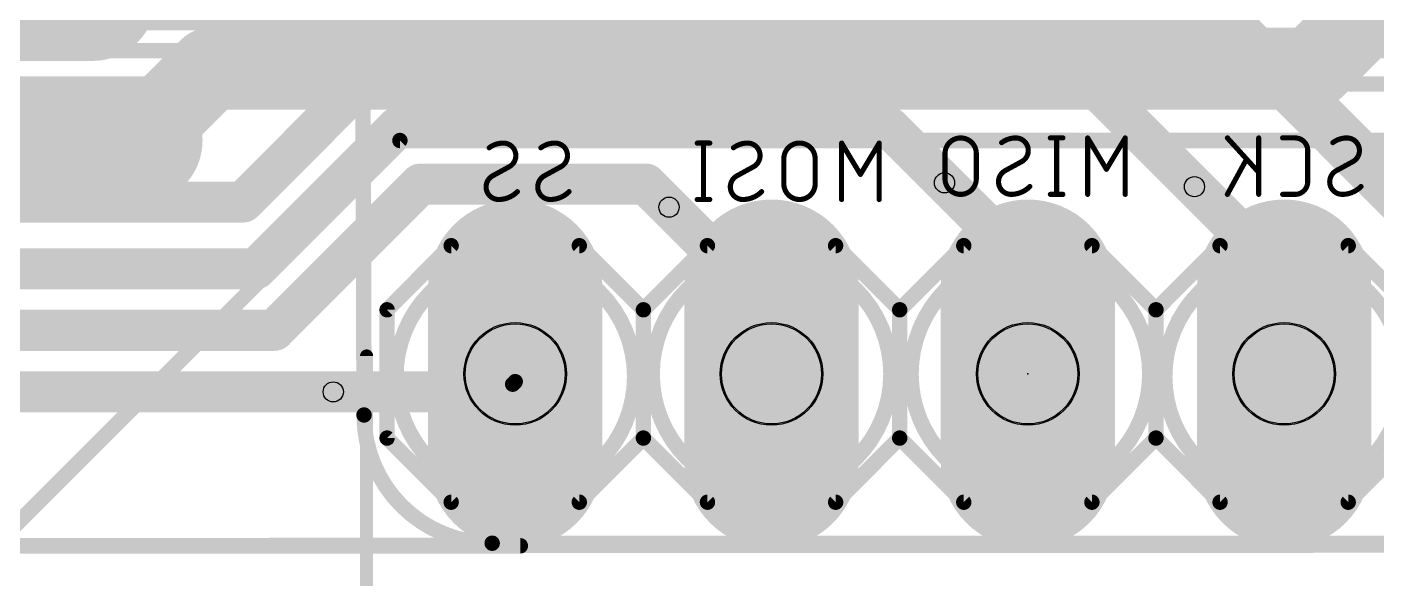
# Model space of a CAD drawing. Extents: x 6 to 264, y 30 to 75.
# Drawn here: x 183.83 to 197.21, y 54.28 to 59.75 of the extents above; entities that cross this region are included whole.
import ezdxf

# ---------------------------------------------------------------- set-up
doc = ezdxf.new("R2010")
doc.units = 0
for name, color, linetype in [('1', 12, 'CONTINUOUS'), ('100', 3, 'CONTINUOUS'), ('101', 190, 'CONTINUOUS'), ('16', 132, 'CONTINUOUS'), ('17', 110, 'CONTINUOUS'), ('18', 110, 'CONTINUOUS'), ('20', 31, 'CONTINUOUS'), ('21', 253, 'CONTINUOUS'), ('23', 53, 'CONTINUOUS'), ('26', 253, 'CONTINUOUS'), ('29', 253, 'CONTINUOUS'), ('30', 253, 'CONTINUOUS'), ('44', 253, 'CONTINUOUS'), ('47', 253, 'CONTINUOUS'), ('51', 253, 'CONTINUOUS')]:
    doc.layers.add(name, color=color, linetype=linetype)

# ---------------------------------------------------------------- blocks, each defined once
blk = doc.blocks.new('RECT')
blk.add_solid([(-0.5, -0.5), (0.5, -0.5), (-0.5, 0.5), (0.5, 0.5)])
blk = doc.blocks.new('LONGP100')
at = {"const_width": 1}
blk.add_lwpolyline([(-0.5, 0), (0.5, 0)], dxfattribs=at)
at = {"const_width": 0.5}
for points in [[(-0.5, 0.25, 1), (-0.5, -0.25)], [(0.5, -0.25, 1), (0.5, 0.25)]]:
    blk.add_lwpolyline(points, format="xyb", dxfattribs=at)
blk = doc.blocks.new('ROUNDV')
at = {"const_width": 0.5}
blk.add_lwpolyline([(0, -0.25, 1), (0, 0.25, 1), (0, -0.25)], format="xyb", dxfattribs=at)

msp = doc.modelspace()

# ---------------------------------------------------------------- linework, layer by layer
at = {"layer": '1'}
for points, const_width in [([(196.5452, 60.5282), (198.1962, 58.8772)], 0.3048), ([(195.5292, 59.9694), (66.8274, 59.9694)], 0.508), ([(197.4342, 58.0644), (195.5292, 59.9694)], 0.508), ([(187.2685, 59.309), (185.9731, 58.0136)], 0.4064), ([(187.2685, 59.309), (194.2592, 59.309)], 0.4064), ([(194.2592, 59.309), (195.4022, 58.166)], 0.4064), ([(187.4999, 58.7502), (186.1029, 57.3532)], 0.4064), ([(192.3796, 58.7502), (187.4999, 58.7502)], 0.4064), ([(192.9257, 58.2041), (192.3796, 58.7502)], 0.4064), ([(187.7314, 58.1914), (186.2836, 56.7436)], 0.4064), ([(189.9666, 58.1914), (187.7314, 58.1914)], 0.4064), ([(190.1952, 57.9628), (189.9666, 58.1914)], 0.4064), ([(193.7512, 57.3786), (192.9257, 58.2041)], 0.4064), ([(196.2912, 57.277), (195.4022, 58.166)], 0.4064), ([(185.9731, 58.0136), (62.484, 58.0136)], 0.4064), ([(198.8312, 56.6674), (197.4342, 58.0644)], 0.508), ([(191.2112, 56.9468), (190.1952, 57.9628)], 0.4064), ([(186.1029, 57.3532), (42.4688, 57.3532)], 0.4064), ([(193.7512, 56.3118), (193.7512, 57.3786)], 0.4064), ([(196.2912, 56.3118), (196.2912, 57.277)], 0.4064), ([(191.2112, 56.3118), (191.2112, 56.9468)], 0.4064), ([(186.2836, 56.7436), (40.0304, 56.7436)], 0.4064), ([(188.6712, 56.3118), (188.4934, 56.134)], 0.4064), ([(186.8678, 56.134), (35.306, 56.134)], 0.4064), ([(188.4934, 56.134), (186.8678, 56.134)], 0.4064)]:
    msp.add_lwpolyline(points, dxfattribs=dict(at, const_width=const_width))
for points, const_width in [([(195.5292, 59.8424, 1), (195.5292, 60.0964)], 0.254), ([(187.2685, 59.4106, 1), (187.2685, 59.2074)], 0.2032), ([(187.3403, 59.2372, 1), (187.1966, 59.3808)], 0.2032), ([(194.331, 59.3808, 1), (194.1874, 59.2372)], 0.2032), ([(194.2592, 59.2074, 1), (194.2592, 59.4106)], 0.2032), ([(187.4999, 58.8518, 1), (187.4999, 58.6486)], 0.2032), ([(187.5718, 58.6784, 1), (187.4281, 58.822)], 0.2032), ([(192.4514, 58.822, 1), (192.3078, 58.6784)], 0.2032), ([(192.3796, 58.6486, 1), (192.3796, 58.8518)], 0.2032), ([(187.7314, 58.293, 1), (187.7314, 58.0898)], 0.2032), ([(187.8032, 58.1196, 1), (187.6596, 58.2632)], 0.2032), ([(190.0384, 58.2632, 1), (189.8948, 58.1196)], 0.2032), ([(189.9666, 58.0898, 1), (189.9666, 58.293)], 0.2032), ([(192.9975, 58.2759, 1), (192.8539, 58.1323)], 0.2032), ([(192.8539, 58.1323, 1), (192.9975, 58.2759)], 0.2032), ([(195.474, 58.2378, 1), (195.3304, 58.0942)], 0.2032), ([(195.3304, 58.0942, 1), (195.474, 58.2378)], 0.2032), ([(185.9731, 57.912, 1), (185.9731, 58.1152)], 0.2032), ([(197.524, 58.1542, 1), (197.3444, 57.9746)], 0.254), ([(185.9012, 58.0854, 1), (186.0449, 57.9418)], 0.2032), ([(190.267, 58.0346, 1), (190.1234, 57.891)], 0.2032), ([(190.1234, 57.891, 1), (190.267, 58.0346)], 0.2032), ([(186.1029, 57.2516, 1), (186.1029, 57.4548)], 0.2032), ([(193.8528, 57.3786, 1), (193.6496, 57.3786)], 0.2032), ([(193.6794, 57.3068, 1), (193.823, 57.4504)], 0.2032), ([(186.0311, 57.425, 1), (186.1748, 57.2814)], 0.2032), ([(196.3928, 57.277, 1), (196.1896, 57.277)], 0.2032), ([(196.2194, 57.2052, 1), (196.363, 57.3488)], 0.2032), ([(191.3128, 56.9468, 1), (191.1096, 56.9468)], 0.2032), ([(191.1394, 56.875, 1), (191.283, 57.0186)], 0.2032), ([(186.2118, 56.8154, 1), (186.3554, 56.6718)], 0.2032), ([(186.2836, 56.642, 1), (186.2836, 56.8452)], 0.2032), ([(188.743, 56.24, 1), (188.5994, 56.3836)], 0.2032), ([(186.8678, 56.2356, 1), (186.8678, 56.0324)], 0.2032), ([(186.8678, 56.0324, 1), (186.8678, 56.2356)], 0.2032), ([(188.4934, 56.0324, 1), (188.4934, 56.2356)], 0.2032), ([(191.1096, 56.3118, 1), (191.3128, 56.3118)], 0.2032), ([(193.6496, 56.3118, 1), (193.8528, 56.3118)], 0.2032), ([(196.1896, 56.3118, 1), (196.3928, 56.3118)], 0.2032), ([(188.4216, 56.2058, 1), (188.5652, 56.0622)], 0.2032)]:
    msp.add_lwpolyline(points, format="xyb", dxfattribs=dict(at, const_width=const_width))
at = {"layer": '100', "const_width": 0.1524}
for points in [[(187.1726, 55.9054), (187.1472, 63.881)], [(199.1106, 54.6354), (188.4426, 54.6354)]]:
    msp.add_lwpolyline(points, dxfattribs=at)
at = {"layer": '100'}
for points, const_width in [([(187.1726, 55.9054, 0.4142), (188.4426, 54.6354)], 0.1524), ([(187.2107, 55.9054, 1), (187.1345, 55.9054)], 0.0762), ([(187.1345, 55.9053, 1), (187.2107, 55.9055)], 0.0762), ([(188.4426, 54.6735, 1), (188.4426, 54.5973)], 0.0762), ([(188.4426, 54.5973, 1), (188.4426, 54.6735)], 0.0762)]:
    msp.add_lwpolyline(points, format="xyb", dxfattribs=dict(at, const_width=const_width))
at = {"layer": '101', "const_width": 0.1524}
for points in [[(187.1726, 55.9054), (187.1472, 63.881)], [(199.1106, 54.6354), (188.4426, 54.6354)]]:
    msp.add_lwpolyline(points, dxfattribs=at)
at = {"layer": '101'}
for points, const_width in [([(188.6712, 55.1035, 1), (188.6712, 57.4693, 1), (188.6712, 55.1035)], 0.1524), ([(191.2112, 55.1289, 1), (191.2112, 57.4947, 1), (191.2112, 55.1289)], 0.1524), ([(193.7766, 55.1289, 1), (193.7766, 57.4947, 1), (193.7766, 55.1289)], 0.1524), ([(196.2912, 55.1035, 1), (196.2912, 57.4693, 1), (196.2912, 55.1035)], 0.1524), ([(187.1726, 55.9054, 0.4142), (188.4426, 54.6354)], 0.1524), ([(187.2107, 55.9054, 1), (187.1345, 55.9054)], 0.0762), ([(187.1345, 55.9053, 1), (187.2107, 55.9055)], 0.0762), ([(188.4426, 54.6735, 1), (188.4426, 54.5973)], 0.0762), ([(188.4426, 54.5973, 1), (188.4426, 54.6735)], 0.0762)]:
    msp.add_lwpolyline(points, format="xyb", dxfattribs=dict(at, const_width=const_width))
at = {"layer": '16'}
for points, const_width in [([(198.8312, 61.595), (196.5706, 59.3344)], 0.8128), ([(184.8866, 60.452), (184.4802, 60.0456)], 0.8128), ([(184.4802, 60.0456), (73.0758, 60.0456)], 1.27), ([(185.6486, 59.3344), (184.9374, 58.6232)], 0.8128), ([(196.5706, 59.3344), (185.6486, 59.3344)], 0.8128), ([(197.4596, 59.5122), (67.5132, 59.5122)], 0.1524), ([(197.8914, 59.182), (67.1576, 59.182)], 0.1524), ([(184.9374, 58.6232), (68.2244, 58.6232)], 1.27), ([(183.515, 54.61), (187.5282, 58.6232)], 0.1524), ([(187.5282, 58.6232), (199.7964, 58.6232)], 0.1524), ([(192.9257, 58.2041), (193.7004, 57.4294)], 0.4064), ([(195.4022, 58.166), (196.2912, 57.277)], 0.4064), ([(190.1952, 57.9628), (191.0588, 57.0992)], 0.4064), ([(193.7004, 57.4294), (193.7004, 57.1246)], 0.4064), ([(196.2912, 57.277), (196.2912, 57.0992)], 0.4064), ([(187.9346, 56.134), (188.087, 56.2864)], 0.4064), ([(186.8678, 56.134), (187.9346, 56.134)], 0.4064)]:
    msp.add_lwpolyline(points, dxfattribs=dict(at, const_width=const_width))
for points, const_width in [([(184.4802, 59.7281, 1), (184.4802, 60.3631)], 0.635), ([(184.3365, 60.1893, 1), (184.6239, 59.9019)], 0.4064), ([(185.6486, 59.5376, 1), (185.6486, 59.1312)], 0.4064), ([(185.7923, 59.1907, 1), (185.5049, 59.4781)], 0.4064), ([(196.4269, 59.4781, 1), (196.7143, 59.1907)], 0.4064), ([(196.5706, 59.1312, 1), (196.5706, 59.5376)], 0.4064), ([(184.9374, 58.3057, 1), (184.9374, 58.9407)], 0.635), ([(184.7937, 58.7669, 1), (185.0811, 58.4795)], 0.4064), ([(187.5282, 58.6613, 1), (187.5282, 58.5851)], 0.0762), ([(187.5551, 58.5963, 1), (187.5013, 58.6501)], 0.0762), ([(192.9975, 58.2759, 1), (192.8539, 58.1323)], 0.2032), ([(195.474, 58.2378, 1), (195.3304, 58.0942)], 0.2032), ([(190.267, 58.0346, 1), (190.1234, 57.891)], 0.2032), ([(193.802, 57.4294, 1), (193.5988, 57.4294)], 0.2032), ([(193.6286, 57.3576, 1), (193.7722, 57.5012)], 0.2032), ([(196.3928, 57.277, 1), (196.1896, 57.277)], 0.2032), ([(196.2194, 57.2052, 1), (196.363, 57.3488)], 0.2032), ([(190.987, 57.0274, 1), (191.1306, 57.171)], 0.2032), ([(193.5988, 57.1246, 1), (193.802, 57.1246)], 0.2032), ([(196.1896, 57.0992, 1), (196.3928, 57.0992)], 0.2032), ([(188.1588, 56.2146, 1), (188.0152, 56.3582)], 0.2032), ([(186.8678, 56.2356, 1), (186.8678, 56.0324)], 0.2032), ([(187.9346, 56.0324, 1), (187.9346, 56.2356)], 0.2032), ([(187.8628, 56.2058, 1), (188.0064, 56.0622)], 0.2032)]:
    msp.add_lwpolyline(points, format="xyb", dxfattribs=dict(at, const_width=const_width))
at = {"layer": '20', "const_width": 0.1524}
for points in [[(188.722, 54.61), (70.358, 54.61)], [(246.38, 54.6354), (178.6382, 54.61)]]:
    msp.add_lwpolyline(points, dxfattribs=at)
at = {"layer": '20', "const_width": 0.0762}
msp.add_lwpolyline([(188.722, 54.5719, 1), (188.722, 54.6481)], format="xyb", dxfattribs=at)
at = {"layer": '20'}
for centre in [(188.6712, 56.3118), (191.2112, 56.3118), (193.7512, 56.3118), (196.2912, 56.3118)]:
    msp.add_circle(centre, 0.4953, dxfattribs=at)
at = {"layer": '21', "const_width": 0.1524}
for points in [[(188.0362, 57.5818), (187.4012, 56.9468)], [(188.0362, 57.5818), (189.3062, 57.5818)], [(189.3062, 57.5818), (189.9412, 56.9468)], [(189.9412, 56.9468), (190.5762, 57.5818)], [(190.5762, 57.5818), (191.8462, 57.5818)], [(191.8462, 57.5818), (192.4812, 56.9468)], [(192.4812, 56.9468), (193.1162, 57.5818)], [(193.1162, 57.5818), (194.3862, 57.5818)], [(194.3862, 57.5818), (195.0212, 56.9468)], [(195.6562, 57.5818), (195.0212, 56.9468)], [(195.6562, 57.5818), (196.9262, 57.5818)], [(196.9262, 57.5818), (197.5612, 56.9468)], [(187.4012, 56.9468), (187.4012, 55.6768)], [(189.9412, 56.9468), (189.9412, 55.6768)], [(192.4812, 56.9468), (192.4812, 55.6768)], [(195.0212, 56.9468), (195.0212, 55.6768)], [(187.4012, 55.6768), (188.0362, 55.0418)], [(189.9412, 55.6768), (189.3062, 55.0418)], [(190.5762, 55.0418), (189.9412, 55.6768)], [(192.4812, 55.6768), (191.8462, 55.0418)], [(193.1162, 55.0418), (192.4812, 55.6768)], [(195.0212, 55.6768), (194.3862, 55.0418)], [(195.0212, 55.6768), (195.6562, 55.0418)], [(197.5612, 55.6768), (196.9262, 55.0418)], [(189.3062, 55.0418), (188.0362, 55.0418)], [(191.8462, 55.0418), (190.5762, 55.0418)], [(194.3862, 55.0418), (193.1162, 55.0418)], [(196.9262, 55.0418), (195.6562, 55.0418)]]:
    msp.add_lwpolyline(points, dxfattribs=at)
at = {"layer": '21', "const_width": 0.0762}
for points in [[(188.0362, 57.6199, 1), (188.0362, 57.5437)], [(188.0631, 57.5549, 1), (188.0093, 57.6087)], [(189.3331, 57.6087, 1), (189.2793, 57.5549)], [(189.3062, 57.5437, 1), (189.3062, 57.6199)], [(190.5762, 57.6199, 1), (190.5762, 57.5437)], [(190.6031, 57.5549, 1), (190.5493, 57.6087)], [(191.8731, 57.6087, 1), (191.8193, 57.5549)], [(191.8462, 57.5437, 1), (191.8462, 57.6199)], [(193.1162, 57.6199, 1), (193.1162, 57.5437)], [(193.1431, 57.5549, 1), (193.0893, 57.6087)], [(194.4131, 57.6087, 1), (194.3593, 57.5549)], [(194.3862, 57.5437, 1), (194.3862, 57.6199)], [(195.6562, 57.6199, 1), (195.6562, 57.5437)], [(195.6831, 57.5549, 1), (195.6293, 57.6087)], [(196.9531, 57.6087, 1), (196.8993, 57.5549)], [(196.9262, 57.5437, 1), (196.9262, 57.6199)], [(187.4393, 56.9468, 1), (187.3631, 56.9468)], [(187.3743, 56.9737, 1), (187.4281, 56.9199)], [(189.9793, 56.9468, 1), (189.9031, 56.9468)], [(189.9143, 56.9737, 1), (189.9681, 56.9199)], [(189.9143, 56.9199, 1), (189.9681, 56.9737)], [(192.5193, 56.9468, 1), (192.4431, 56.9468)], [(192.4543, 56.9737, 1), (192.5081, 56.9199)], [(192.4543, 56.9199, 1), (192.5081, 56.9737)], [(195.0593, 56.9468, 1), (194.9831, 56.9468)], [(194.9943, 56.9737, 1), (195.0481, 56.9199)], [(194.9943, 56.9199, 1), (195.0481, 56.9737)], [(187.3631, 55.6768, 1), (187.4393, 55.6768)], [(187.4281, 55.7037, 1), (187.3743, 55.6499)], [(189.9031, 55.6768, 1), (189.9793, 55.6768)], [(189.9681, 55.7037, 1), (189.9143, 55.6499)], [(189.9681, 55.6499, 1), (189.9143, 55.7037)], [(192.4431, 55.6768, 1), (192.5193, 55.6768)], [(192.5081, 55.7037, 1), (192.4543, 55.6499)], [(192.5081, 55.6499, 1), (192.4543, 55.7037)], [(194.9831, 55.6768, 1), (195.0593, 55.6768)], [(195.0481, 55.7037, 1), (194.9943, 55.6499)], [(195.0481, 55.6499, 1), (194.9943, 55.7037)], [(188.0362, 55.0799, 1), (188.0362, 55.0037)], [(188.0093, 55.0149, 1), (188.0631, 55.0687)], [(189.2793, 55.0687, 1), (189.3331, 55.0149)], [(189.3062, 55.0037, 1), (189.3062, 55.0799)], [(190.5762, 55.0799, 1), (190.5762, 55.0037)], [(190.5493, 55.0149, 1), (190.6031, 55.0687)], [(191.8193, 55.0687, 1), (191.8731, 55.0149)], [(191.8462, 55.0037, 1), (191.8462, 55.0799)], [(193.1162, 55.0799, 1), (193.1162, 55.0037)], [(193.0893, 55.0149, 1), (193.1431, 55.0687)], [(194.3593, 55.0687, 1), (194.4131, 55.0149)], [(194.3862, 55.0037, 1), (194.3862, 55.0799)], [(195.6562, 55.0799, 1), (195.6562, 55.0037)], [(195.6293, 55.0149, 1), (195.6831, 55.0687)], [(196.8993, 55.0687, 1), (196.9531, 55.0149)], [(196.9262, 55.0037, 1), (196.9262, 55.0799)]]:
    msp.add_lwpolyline(points, format="xyb", dxfattribs=at)
at = {"layer": '23'}
msp.add_point((193.7512, 56.3118), dxfattribs=at)
at = {"layer": '26'}
for points, const_width in [([(188.5528, 58.5978, 0.1623), (188.4131, 58.5512)], 0.0508), ([(188.677, 58.4736, 0.4142), (188.5528, 58.5978)], 0.0508), ([(188.5528, 58.6105, 1), (188.5528, 58.5851)], 0.0254), ([(188.5528, 58.5851, 1), (188.5528, 58.6105)], 0.0254), ([(189.0649, 58.5978, 0.1623), (188.9252, 58.5512)], 0.0508), ([(189.1891, 58.4736, 0.4142), (189.0649, 58.5978)], 0.0508), ([(189.0649, 58.6105, 1), (189.0649, 58.5851)], 0.0254), ([(189.0649, 58.5851, 1), (189.0649, 58.6105)], 0.0254), ([(190.4752, 58.6105, 1), (190.4752, 58.5851)], 0.0254), ([(190.55, 58.5978, 1), (190.5246, 58.5978)], 0.0254), ([(190.5993, 58.5851, 1), (190.5993, 58.6105)], 0.0254), ([(190.9734, 58.5978, 0.1623), (190.8337, 58.5512)], 0.0508), ([(191.0976, 58.4736, 0.4142), (190.9734, 58.5978)], 0.0508), ([(190.9734, 58.6105, 1), (190.9734, 58.5851)], 0.0254), ([(190.9734, 58.5851, 1), (190.9734, 58.6105)], 0.0254), ([(191.6435, 58.4426, 1), (191.333, 58.4426)], 0.0508), ([(191.9164, 58.6043, 1), (191.8946, 58.5913)], 0.0254), ([(191.9182, 58.5978, 1), (191.8928, 58.5978)], 0.0254), ([(192.2907, 58.5978, 1), (192.2653, 58.5978)], 0.0254), ([(192.2889, 58.5913, 1), (192.2671, 58.6043)], 0.0254), ([(193.2406, 58.4934, 1), (192.9302, 58.4934)], 0.0508), ([(193.4839, 58.6122, 1), (193.4992, 58.5919)], 0.0254), ([(193.6313, 58.6486, 0.1623), (193.4916, 58.602)], 0.0508), ([(193.7554, 58.5244, 0.4142), (193.6313, 58.6486)], 0.0508), ([(193.6313, 58.6613, 1), (193.6313, 58.6359)], 0.0254), ([(193.6313, 58.6359, 1), (193.6313, 58.6613)], 0.0254), ([(193.9743, 58.6613, 1), (193.9743, 58.6359)], 0.0254), ([(194.0491, 58.6486, 1), (194.0237, 58.6486)], 0.0254), ([(194.0984, 58.6359, 1), (194.0984, 58.6613)], 0.0254), ([(194.3548, 58.6551, 1), (194.333, 58.6421)], 0.0254), ([(194.3566, 58.6486, 1), (194.3312, 58.6486)], 0.0254), ([(194.7291, 58.6486, 1), (194.7037, 58.6486)], 0.0254), ([(194.7273, 58.6421, 1), (194.7055, 58.6551)], 0.0254), ([(195.738, 58.6571, 1), (195.7192, 58.6401)], 0.0254), ([(196.0518, 58.6486, 1), (196.0264, 58.6486)], 0.0254), ([(196.2761, 58.6613, 1), (196.2761, 58.6359)], 0.0254), ([(196.5245, 58.5244, 0.4142), (196.4003, 58.6486)], 0.0508), ([(196.4003, 58.6613, 1), (196.4003, 58.6359)], 0.0254), ([(196.4003, 58.6359, 1), (196.4003, 58.6613)], 0.0254), ([(196.9135, 58.6486, 0.1623), (196.7738, 58.602)], 0.0508), ([(196.7662, 58.6122, 1), (196.7814, 58.5919)], 0.0254), ([(197.0377, 58.5244, 0.4142), (196.9135, 58.6486)], 0.0508), ([(196.9135, 58.6613, 1), (196.9135, 58.6359)], 0.0254), ([(196.9135, 58.6359, 1), (196.9135, 58.6613)], 0.0254), ([(188.4055, 58.5614, 1), (188.4208, 58.5411)], 0.0254), ([(188.6149, 58.365, 0.2656), (188.677, 58.4736)], 0.0508), ([(188.6897, 58.4736, 1), (188.6643, 58.4736)], 0.0254), ([(188.6643, 58.4736, 1), (188.6897, 58.4736)], 0.0254), ([(188.9176, 58.5614, 1), (188.9328, 58.5411)], 0.0254), ([(189.127, 58.365, 0.2656), (189.1891, 58.4736)], 0.0508), ([(189.2018, 58.4736, 1), (189.1764, 58.4736)], 0.0254), ([(189.1764, 58.4736, 1), (189.2018, 58.4736)], 0.0254), ([(190.8261, 58.5614, 1), (190.8413, 58.5411)], 0.0254), ([(191.0355, 58.365, 0.2656), (191.0976, 58.4736)], 0.0508), ([(191.1103, 58.4736, 1), (191.0849, 58.4736)], 0.0254), ([(191.0849, 58.4736, 1), (191.1103, 58.4736)], 0.0254), ([(191.3457, 58.4426, 1), (191.3203, 58.4426)], 0.0254), ([(191.6562, 58.4426, 1), (191.6308, 58.4426)], 0.0254), ([(192.9429, 58.4934, 1), (192.9175, 58.4934)], 0.0254), ([(192.9175, 58.4934, 1), (192.9429, 58.4934)], 0.0254), ([(193.2533, 58.4934, 1), (193.2279, 58.4934)], 0.0254), ([(193.2279, 58.4934, 1), (193.2533, 58.4934)], 0.0254), ([(193.6934, 58.4158, 0.2656), (193.7554, 58.5244)], 0.0508), ([(193.7681, 58.5244, 1), (193.7427, 58.5244)], 0.0254), ([(193.7427, 58.5244, 1), (193.7681, 58.5244)], 0.0254), ([(196.5372, 58.5244, 1), (196.5118, 58.5244)], 0.0254), ([(196.5118, 58.5244, 1), (196.5372, 58.5244)], 0.0254), ([(196.9756, 58.4158, 0.2656), (197.0377, 58.5244)], 0.0508), ([(197.0504, 58.5244, 1), (197.025, 58.5244)], 0.0254), ([(197.025, 58.5244, 1), (197.0504, 58.5244)], 0.0254), ([(188.6085, 58.3759, 1), (188.6214, 58.354)], 0.0254), ([(188.621, 58.3538, 1), (188.6088, 58.3761)], 0.0254), ([(189.1205, 58.3759, 1), (189.1334, 58.354)], 0.0254), ([(189.1331, 58.3538, 1), (189.1209, 58.3761)], 0.0254), ([(191.029, 58.3759, 1), (191.0419, 58.354)], 0.0254), ([(191.0416, 58.3538, 1), (191.0294, 58.3761)], 0.0254), ([(191.3203, 58.4426, 1), (191.3457, 58.4426)], 0.0254), ([(191.6308, 58.4426, 1), (191.6562, 58.4426)], 0.0254), ([(193.5226, 58.3226, 0.2656), (193.4605, 58.214)], 0.0508), ([(193.5165, 58.3338, 1), (193.5287, 58.3115)], 0.0254), ([(193.5291, 58.3117, 1), (193.5162, 58.3336)], 0.0254), ([(193.6869, 58.4267, 1), (193.6998, 58.4048)], 0.0254), ([(193.6994, 58.4046, 1), (193.6873, 58.4269)], 0.0254), ([(194.5192, 58.3447, 1), (194.541, 58.3316)], 0.0254), ([(194.5192, 58.3316, 1), (194.541, 58.3447)], 0.0254), ([(195.926, 58.4252, 1), (195.9037, 58.4374)], 0.0254), ([(196.8048, 58.3226, 0.2656), (196.7428, 58.214)], 0.0508), ([(196.7988, 58.3338, 1), (196.8109, 58.3115)], 0.0254), ([(196.8113, 58.3117, 1), (196.7984, 58.3336)], 0.0254), ([(196.9691, 58.4267, 1), (196.982, 58.4048)], 0.0254), ([(196.9817, 58.4046, 1), (196.9695, 58.4269)], 0.0254), ([(188.4442, 58.2718, 0.2656), (188.3821, 58.1632)], 0.0508), ([(188.4381, 58.283, 1), (188.4503, 58.2607)], 0.0254), ([(188.4506, 58.2609, 1), (188.4377, 58.2828)], 0.0254), ([(188.9562, 58.2718, 0.2656), (188.8942, 58.1632)], 0.0508), ([(188.9502, 58.283, 1), (188.9623, 58.2607)], 0.0254), ([(188.9627, 58.2609, 1), (188.9498, 58.2828)], 0.0254), ([(190.8648, 58.2718, 0.2656), (190.8027, 58.1632)], 0.0508), ([(190.8587, 58.283, 1), (190.8708, 58.2607)], 0.0254), ([(190.8712, 58.2609, 1), (190.8583, 58.2828)], 0.0254), ([(191.333, 58.1942, 1), (191.6435, 58.1942)], 0.0508), ([(191.3457, 58.1942, 1), (191.3203, 58.1942)], 0.0254), ([(191.3203, 58.1942, 1), (191.3457, 58.1942)], 0.0254), ([(191.6562, 58.1942, 1), (191.6308, 58.1942)], 0.0254), ([(191.6308, 58.1942, 1), (191.6562, 58.1942)], 0.0254), ([(192.0808, 58.2939, 1), (192.1026, 58.2808)], 0.0254), ([(192.0808, 58.2808, 1), (192.1026, 58.2939)], 0.0254), ([(192.9302, 58.245, 1), (193.2406, 58.245)], 0.0508), ([(192.9429, 58.245, 1), (192.9175, 58.245)], 0.0254), ([(192.9175, 58.245, 1), (192.9429, 58.245)], 0.0254), ([(193.2533, 58.245, 1), (193.2279, 58.245)], 0.0254), ([(193.2279, 58.245, 1), (193.2533, 58.245)], 0.0254), ([(193.4605, 58.214, 0.4142), (193.5847, 58.0898)], 0.0508), ([(193.4732, 58.214, 1), (193.4478, 58.214)], 0.0254), ([(193.4478, 58.214, 1), (193.4732, 58.214)], 0.0254), ([(196.0297, 58.2986, 1), (196.0485, 58.3157)], 0.0254), ([(196.4003, 58.0898, 0.4142), (196.5245, 58.214)], 0.0508), ([(196.5372, 58.214, 1), (196.5118, 58.214)], 0.0254), ([(196.5118, 58.214, 1), (196.5372, 58.214)], 0.0254), ([(196.7428, 58.214, 0.4142), (196.8669, 58.0898)], 0.0508), ([(196.7555, 58.214, 1), (196.7301, 58.214)], 0.0254), ([(196.7301, 58.214, 1), (196.7555, 58.214)], 0.0254), ([(188.3821, 58.1632, 0.4142), (188.5063, 58.039)], 0.0508), ([(188.3948, 58.1632, 1), (188.3694, 58.1632)], 0.0254), ([(188.3694, 58.1632, 1), (188.3948, 58.1632)], 0.0254), ([(188.5063, 58.039, 0.2), (188.6925, 58.1166)], 0.0508), ([(188.7016, 58.1077, 1), (188.6835, 58.1256)], 0.0254), ([(188.8942, 58.1632, 0.4142), (189.0183, 58.039)], 0.0508), ([(188.9069, 58.1632, 1), (188.8815, 58.1632)], 0.0254), ([(188.8815, 58.1632, 1), (188.9069, 58.1632)], 0.0254), ([(189.0183, 58.039, 0.2), (189.2046, 58.1166)], 0.0508), ([(189.2136, 58.1077, 1), (189.1956, 58.1256)], 0.0254), ([(190.8027, 58.1632, 0.4142), (190.9268, 58.039)], 0.0508), ([(190.8154, 58.1632, 1), (190.79, 58.1632)], 0.0254), ([(190.79, 58.1632, 1), (190.8154, 58.1632)], 0.0254), ([(190.9268, 58.039, 0.2), (191.1131, 58.1166)], 0.0508), ([(191.1221, 58.1077, 1), (191.1041, 58.1256)], 0.0254), ([(193.5847, 58.0898, 0.2), (193.771, 58.1674)], 0.0508), ([(193.5847, 58.1025, 1), (193.5847, 58.0771)], 0.0254), ([(193.5847, 58.0771, 1), (193.5847, 58.1025)], 0.0254), ([(193.78, 58.1585, 1), (193.7619, 58.1764)], 0.0254), ([(193.9743, 58.1025, 1), (193.9743, 58.0771)], 0.0254), ([(194.0237, 58.0898, 1), (194.0491, 58.0898)], 0.0254), ([(194.0984, 58.0771, 1), (194.0984, 58.1025)], 0.0254), ([(194.3312, 58.0898, 1), (194.3566, 58.0898)], 0.0254), ([(194.7037, 58.0898, 1), (194.7291, 58.0898)], 0.0254), ([(195.7175, 58.0959, 1), (195.7398, 58.0837)], 0.0254), ([(196.0264, 58.0898, 1), (196.0518, 58.0898)], 0.0254), ([(196.2761, 58.1025, 1), (196.2761, 58.0771)], 0.0254), ([(196.4003, 58.1025, 1), (196.4003, 58.0771)], 0.0254), ([(196.4003, 58.0771, 1), (196.4003, 58.1025)], 0.0254), ([(196.8669, 58.0898, 0.2), (197.0532, 58.1674)], 0.0508), ([(196.8669, 58.1025, 1), (196.8669, 58.0771)], 0.0254), ([(196.8669, 58.0771, 1), (196.8669, 58.1025)], 0.0254), ([(197.0622, 58.1585, 1), (197.0442, 58.1764)], 0.0254), ([(188.5063, 58.0517, 1), (188.5063, 58.0263)], 0.0254), ([(188.5063, 58.0263, 1), (188.5063, 58.0517)], 0.0254), ([(189.0183, 58.0517, 1), (189.0183, 58.0263)], 0.0254), ([(189.0183, 58.0263, 1), (189.0183, 58.0517)], 0.0254), ([(190.4752, 58.0517, 1), (190.4752, 58.0263)], 0.0254), ([(190.5246, 58.039, 1), (190.55, 58.039)], 0.0254), ([(190.5993, 58.0263, 1), (190.5993, 58.0517)], 0.0254), ([(190.9268, 58.0517, 1), (190.9268, 58.0263)], 0.0254), ([(190.9268, 58.0263, 1), (190.9268, 58.0517)], 0.0254), ([(191.8928, 58.039, 1), (191.9182, 58.039)], 0.0254), ([(192.2653, 58.039, 1), (192.2907, 58.039)], 0.0254)]:
    msp.add_lwpolyline(points, format="xyb", dxfattribs=dict(at, const_width=const_width))
at = {"layer": '26', "const_width": 0.0508}
for points in [[(190.5993, 58.5978), (190.4752, 58.5978)], [(190.5373, 58.5978), (190.5373, 58.039)], [(192.0917, 58.2874), (191.9055, 58.5978)], [(191.9055, 58.5978), (191.9055, 58.039)], [(192.278, 58.5978), (192.0917, 58.2874)], [(192.278, 58.039), (192.278, 58.5978)], [(194.0984, 58.6486), (193.9743, 58.6486)], [(194.0364, 58.6486), (194.0364, 58.0898)], [(194.5301, 58.3382), (194.3439, 58.6486)], [(194.3439, 58.6486), (194.3439, 58.0898)], [(194.7164, 58.6486), (194.5301, 58.3382)], [(194.7164, 58.0898), (194.7164, 58.6486)], [(195.7286, 58.6486), (196.0391, 58.3071)], [(196.0391, 58.0898), (196.0391, 58.6486)], [(196.4003, 58.6486), (196.2761, 58.6486)], [(191.333, 58.4426), (191.333, 58.1942)], [(191.6435, 58.1942), (191.6435, 58.4426)], [(192.9302, 58.4934), (192.9302, 58.245)], [(193.2406, 58.245), (193.2406, 58.4934)], [(196.5245, 58.214), (196.5245, 58.5244)], [(188.4442, 58.2718), (188.6149, 58.365)], [(188.9562, 58.2718), (189.127, 58.365)], [(190.8648, 58.2718), (191.0355, 58.365)], [(193.5226, 58.3226), (193.6934, 58.4158)], [(195.7286, 58.0898), (195.9149, 58.4313)], [(196.8048, 58.3226), (196.9756, 58.4158)], [(194.0984, 58.0898), (193.9743, 58.0898)], [(196.2761, 58.0898), (196.4003, 58.0898)], [(190.5993, 58.039), (190.4752, 58.039)]]:
    msp.add_lwpolyline(points, dxfattribs=at)
at = {"layer": '29', "const_width": 0.5969}
for points in [[(188.6712, 56.0134, 1), (188.6712, 56.6103, 1), (188.6712, 56.0134)], [(191.2112, 56.0134, 1), (191.2112, 56.6103, 1), (191.2112, 56.0134)], [(193.7512, 56.0134, 1), (193.7512, 56.6103, 1), (193.7512, 56.0134)], [(196.2912, 56.0134, 1), (196.2912, 56.6103, 1), (196.2912, 56.0134)]]:
    msp.add_lwpolyline(points, format="xyb", dxfattribs=at)
at = {"layer": '30', "const_width": 0.5969}
for points in [[(188.6712, 56.0134, 1), (188.6712, 56.6103, 1), (188.6712, 56.0134)], [(191.2112, 56.0134, 1), (191.2112, 56.6103, 1), (191.2112, 56.0134)], [(193.7512, 56.0134, 1), (193.7512, 56.6103, 1), (193.7512, 56.0134)], [(196.2912, 56.0134, 1), (196.2912, 56.6103, 1), (196.2912, 56.0134)]]:
    msp.add_lwpolyline(points, format="xyb", dxfattribs=at)
at = {"layer": '44'}
for centre, radius in [((192.9257, 58.2041), 0.1), ((195.4022, 58.166), 0.1), ((190.1952, 57.9628), 0.1), ((188.6712, 56.3118), 0.508), ((191.2112, 56.3118), 0.508), ((193.7512, 56.3118), 0.508), ((196.2912, 56.3118), 0.508), ((186.8678, 56.134), 0.1)]:
    msp.add_circle(centre, radius, dxfattribs=at)
at = {"layer": '47'}
for points, const_width in [([(187.198, 56.4896), (187.198, 48.723)], 0.13), ([(188.6712, 56.2356), (188.6458, 56.2102)], 0.1524)]:
    msp.add_lwpolyline(points, dxfattribs=dict(at, const_width=const_width))
for points, const_width in [([(187.2305, 56.4896, 1), (187.1655, 56.4896)], 0.065), ([(188.6189, 56.2371, 1), (188.6727, 56.1833)], 0.0762), ([(188.6981, 56.2087, 1), (188.6443, 56.2625)], 0.0762)]:
    msp.add_lwpolyline(points, format="xyb", dxfattribs=dict(at, const_width=const_width))

# ---------------------------------------------------------------- block references
at = {"layer": '17', "xscale": 1.524, "yscale": 1.524, "rotation": 90}
for p in [(188.6712, 56.3118), (188.6712, 56.3118), (191.2112, 56.3118), (191.2112, 56.3118), (193.7512, 56.3118), (193.7512, 56.3118), (196.2912, 56.3118), (196.2912, 56.3118)]:
    msp.add_blockref('LONGP100', p, dxfattribs=at)
at = {"layer": '18', "xscale": 0.3524, "yscale": 0.3524}
for p in [(192.9257, 58.2041), (192.9257, 58.2041), (195.4022, 58.166), (195.4022, 58.166), (190.1952, 57.9628), (190.1952, 57.9628), (186.8678, 56.134), (186.8678, 56.134)]:
    msp.add_blockref('ROUNDV', p, dxfattribs=at)
at = {"layer": '29', "xscale": 1.7272, "yscale": 1.7272, "rotation": 90}
for p in [(188.6712, 56.3118), (191.2112, 56.3118), (193.7512, 56.3118), (196.2912, 56.3118)]:
    msp.add_blockref('LONGP100', p, dxfattribs=at)
at = {"layer": '30', "xscale": 1.7272, "yscale": 1.7272, "rotation": 90}
for p in [(188.6712, 56.3118), (191.2112, 56.3118), (193.7512, 56.3118), (196.2912, 56.3118)]:
    msp.add_blockref('LONGP100', p, dxfattribs=at)
at = {"layer": '51', "xscale": 0.508, "yscale": 0.508}
for p in [(188.6712, 56.3118), (191.2112, 56.3118), (193.7512, 56.3118), (196.2912, 56.3118)]:
    msp.add_blockref('RECT', p, dxfattribs=at)

doc.saveas('drawing.dxf')
